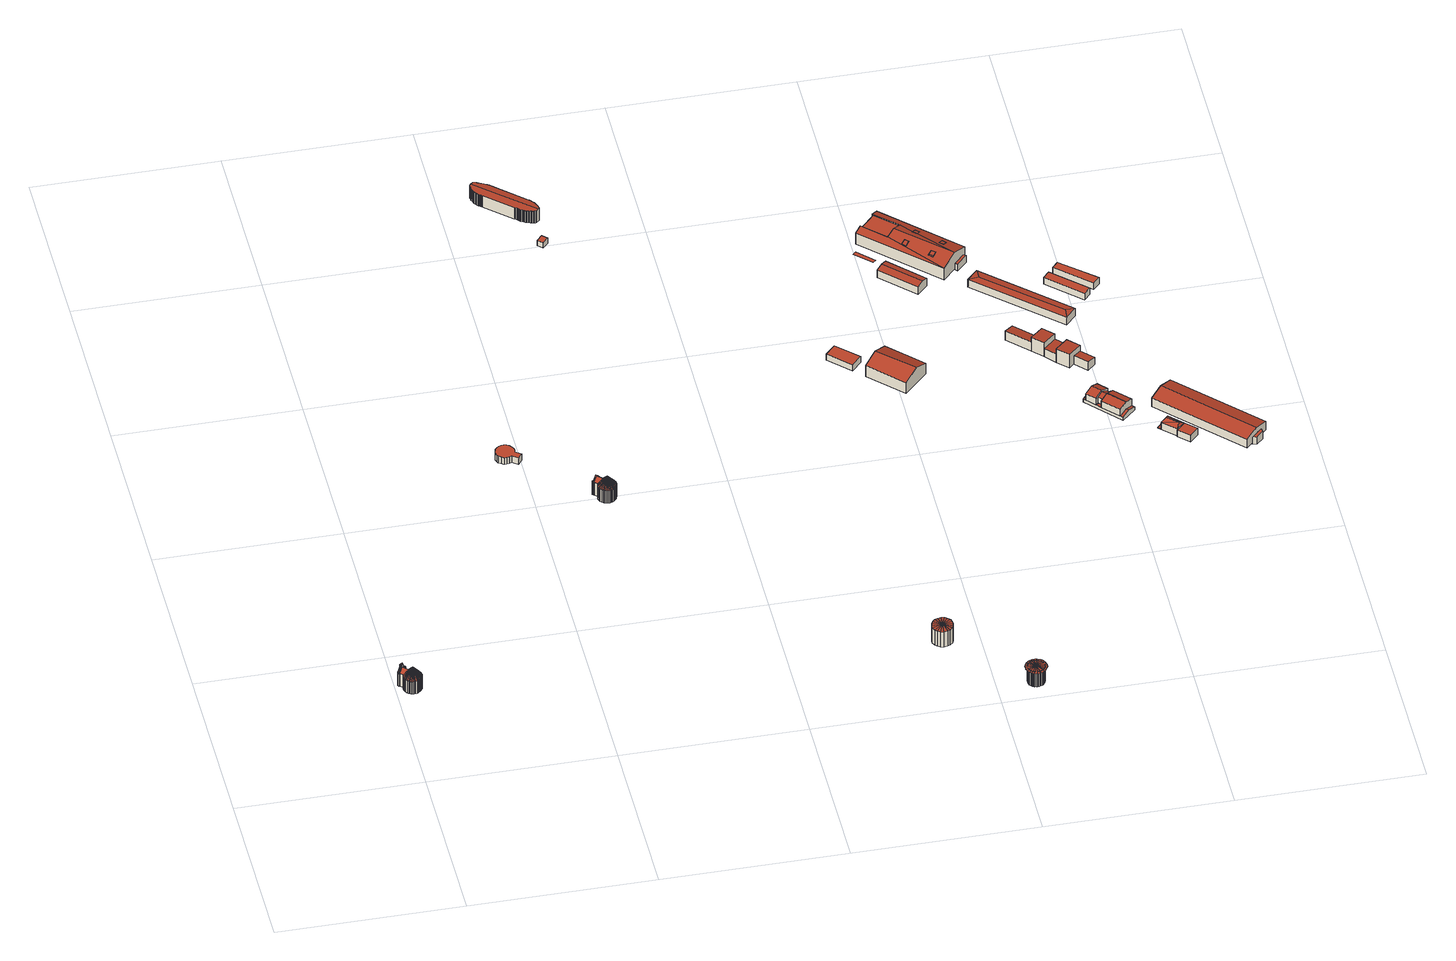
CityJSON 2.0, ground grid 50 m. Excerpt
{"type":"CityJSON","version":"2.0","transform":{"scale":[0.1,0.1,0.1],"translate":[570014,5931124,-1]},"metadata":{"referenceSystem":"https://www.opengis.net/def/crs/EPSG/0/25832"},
"CityObjects":{
"building1":{"type":"Building","attributes":{"Grundfläche 2D":"21.887517","Grundhöhe NN":"2.016"},"children":["building1-1","building1-2","building1-3","building1-4"],"geometry":[{"type":"Solid","lod":"3","boundaries":[[[[0,1,2,3,4,5,6,7,8,9,10,11,12,13,14,15,16,17,18,19,20]],[[21,17,16,22]],[[23,21,22]],[[24,21,23]],[[25,21,24]],[[26,21,25]],[[27,21,26]],[[28,21,27]],[[29,21,28]],[[30,21,29]],[[31,21,30]],[[32,21,31]],[[33,21,32]],[[34,21,33]],[[35,21,34]],[[36,21,35]],[[37,21,36]],[[38,21,37]],[[39,21,38]],[[40,21,39]],[[41,21,40]],[[42,21,41]],[[43,21,42]],[[44,21,43]],[[45,21,44]],[[46,21,45]],[[47,21,46]],[[48,21,47]],[[49,21,48]],[[50,21,49]],[[51,21,50]],[[52,21,51]],[[53,21,52]],[[54,21,53]],[[55,21,54]],[[2,1,56,21,55]],[[57,18,17,21]],[[21,58,19,18,57]],[[21,59,20,19,58]],[[21,60,0,20,59]],[[21,56,1,0,60]],[[4,3,61,62]],[[5,4,62,63]],[[64,65,66,67,68,69,13,12,11,10,9,8,7,6,5,63,70]],[[14,13,69,71]],[[15,14,71,72]],[[16,15,72,73]],[[22,16,73,74]],[[23,22,74,75]],[[24,23,75,76]],[[25,24,76,77]],[[26,25,77,78]],[[27,26,78,79]],[[28,27,79,80]],[[29,28,80,81]],[[30,29,81,82]],[[31,30,82,83]],[[32,31,83,84]],[[33,32,84,85]],[[34,33,85,86]],[[35,34,86,87]],[[36,35,87,88]],[[37,36,88,89]],[[38,37,89,90]],[[39,38,90,91]],[[40,39,91,92]],[[41,40,92,93]],[[42,41,93,94]],[[43,42,94,95]],[[44,43,95,96]],[[45,44,96,97]],[[46,45,97,98]],[[47,46,98,99]],[[48,47,99,100]],[[49,48,100,101]],[[50,49,101,102]],[[51,50,102,103]],[[52,51,103,104]],[[53,52,104,105]],[[54,53,105,106]],[[55,54,106,107]],[[2,55,107,108]],[[3,2,108,61]],[[96,95,94,93,92,91,90,89,88,87,86,85,84,83,82,81,80,79,78,77,76,75,74,73,72,71,69,68,67,66,65,64,70,63,62,61,108,107,106,105,104,103,102,101,100,99,98,97]]]],"semantics":{"surfaces":[{"type":"RoofSurface"},{"type":"WallSurface"},{"type":"GroundSurface"}],"values":[[0,0,0,0,0,0,0,0,0,0,0,0,0,0,0,0,0,0,0,0,0,0,0,0,0,0,0,0,0,0,0,0,0,0,0,0,0,0,0,0,0,1,1,1,1,1,1,1,1,1,1,1,1,1,1,1,1,1,1,1,1,1,1,1,1,1,1,1,1,1,1,1,1,1,1,1,1,1,1,1,1,1,1,2]]}}]},
"building1-1":{"type":"BuildingInstallation","parents":["building1"],"geometry":[{"type":"MultiSurface","lod":"3","boundaries":[[[109,110,111,112,113]],[[114,115,116,117,118,119]],[[111,110,120,121]],[[122,123,124,115,114,112,111,121,125,126,127]],[[128,117,116,115,124,129]],[[10,11,120,110,109,130,118,117,128,7,8,9]]],"semantics":{"surfaces":[{"type":"RoofSurface"},{"type":"WallSurface"}],"values":[0,0,1,1,1,1]}}]},
"building1-2":{"type":"BuildingInstallation","parents":["building1"],"geometry":[{"type":"MultiSurface","lod":"3","boundaries":[[[16,131,57,58,132,127,126,125,15]],[[60,56,2,3,133,123,122,127,132,59]]],"semantics":{"surfaces":[{"type":"RoofSurface"}],"values":[0,0]}}]},
"building1-3":{"type":"BuildingInstallation","parents":["building1"],"geometry":[{"type":"MultiSurface","lod":"3","boundaries":[[[134,135,136,137,138]],[[139,140,138,137,141]],[[121,138,140,139]],[[135,134,138,121,120]],[[128,129,124,142,143,144,145,146]],[[147,148,144,143,142]],[[145,144,148,149,150,146]],[[137,136,151,141]],[[136,13,14,141,151]],[[14,15,125,121,139,141]],[[4,147,142,124,123,133,3]],[[147,4,5,149,148]],[[5,6,7,128,146,150,149]],[[11,12,13,136,135,120]]],"semantics":{"surfaces":[{"type":"RoofSurface"},{"type":"WallSurface"}],"values":[0,0,0,0,0,0,0,1,1,1,1,1,1,1]}}]},
"building1-4":{"type":"BuildingInstallation","parents":["building1"],"geometry":[{"type":"MultiSurface","lod":"3","boundaries":[[[152,153,154,155,156]],[[157,152,156,158]],[[158,156,159]],[[156,155,109,113]],[[159,156,113,112]],[[159,112,114,157,158]],[[118,153,152,157,114,119]],[[118,130,109,155,154,153]]],"semantics":{"surfaces":[{"type":"RoofSurface"},{"type":"WallSurface"}],"values":[0,0,0,1,1,1,1,1]}}]},
"building2":{"type":"Building","attributes":{"Grundfläche 2D":"23.036401","Grundhöhe NN":"1.032"},"geometry":[{"type":"Solid","lod":"3","boundaries":[[[[160,161,162,163,164,165,166,167,168,169,170,171,172,173,174,175,176,177,178,179,180,181]],[[182,183,166,165]],[[183,184,167,166]],[[184,185,168,167]],[[185,186,169,168]],[[186,187,170,169]],[[187,188,171,170]],[[188,189,172,171]],[[189,190,173,172]],[[190,191,174,173]],[[191,192,175,174]],[[192,193,176,175]],[[193,194,177,176]],[[194,195,178,177]],[[195,196,179,178]],[[196,197,180,179]],[[197,198,181,180]],[[198,199,160,181]],[[199,200,161,160]],[[200,201,162,161]],[[201,202,163,162]],[[202,203,164,163]],[[203,182,165,164]],[[196,195,194,193,192,191,190,189,188,187,186,185,184,183,182,203,202,201,200,199,198,197]]]],"semantics":{"surfaces":[{"type":"RoofSurface"},{"type":"WallSurface"},{"type":"GroundSurface"}],"values":[[0,1,1,1,1,1,1,1,1,1,1,1,1,1,1,1,1,1,1,1,1,1,1,2]]}}]},
"building3":{"type":"Building","attributes":{"Grundfläche 2D":"21.184065","Grundhöhe NN":"1.999"},"children":["building3-1","building3-2"],"geometry":[{"type":"Solid","lod":"3","boundaries":[[[[204,205,206,207]],[[208,206,205]],[[209,206,208]],[[210,206,209]],[[211,206,210]],[[212,213,214,215,216,217,218,219,220,221,222,223,224,204,207,225,226,227]],[[228,206,211]],[[229,206,228]],[[230,206,229]],[[231,206,230]],[[232,206,231]],[[233,206,232]],[[234,206,233]],[[235,206,234]],[[236,206,235]],[[237,206,236]],[[238,206,237]],[[239,206,238]],[[240,206,239]],[[241,206,240]],[[242,206,241]],[[243,206,242]],[[244,206,243]],[[245,206,244]],[[246,206,245]],[[247,206,246]],[[248,206,247]],[[249,206,248]],[[250,206,249]],[[251,206,250]],[[252,206,251]],[[253,206,252]],[[254,206,253]],[[255,206,254]],[[256,206,255]],[[213,257,206,256,214]],[[258,225,207,206]],[[206,259,226,225,258]],[[206,260,227,226,259]],[[206,261,212,227,260]],[[206,257,213,212,261]],[[205,204,262,263]],[[208,205,263,264]],[[209,208,264,265]],[[210,209,265,266]],[[211,210,266,267]],[[228,211,267,268]],[[229,228,268,269]],[[230,229,269,270]],[[231,230,270,271]],[[232,231,271,272]],[[233,232,272,273]],[[234,233,273,274]],[[235,234,274,275]],[[236,235,275,276]],[[237,236,276,277]],[[238,237,277,278]],[[239,238,278,279]],[[240,239,279,280]],[[241,240,280,281]],[[242,241,281,282]],[[243,242,282,283]],[[244,243,283,284]],[[245,244,284,285]],[[246,245,285,286]],[[247,246,286,287]],[[248,247,287,288]],[[249,248,288,289]],[[250,249,289,290]],[[251,250,290,291]],[[252,251,291,292]],[[253,252,292,293]],[[254,253,293,294]],[[255,254,294,295]],[[256,255,295,296]],[[214,256,296,297]],[[215,214,297,298]],[[216,215,298,299]],[[217,216,299,300]],[[218,217,300,301]],[[219,218,301,302]],[[220,219,302,303]],[[221,220,303,304]],[[222,221,304,305]],[[223,222,305,306]],[[224,223,306,307]],[[204,224,307,262]],[[300,299,298,297,296,295,294,293,292,291,290,289,288,287,286,285,284,283,282,281,280,279,278,277,276,275,274,273,272,271,270,269,268,267,266,265,264,263,262,307,306,305,304,303,302,301]]]],"semantics":{"surfaces":[{"type":"RoofSurface"},{"type":"WallSurface"},{"type":"GroundSurface"}],"values":[[0,0,0,0,0,0,0,0,0,0,0,0,0,0,0,0,0,0,0,0,0,0,0,0,0,0,0,0,0,0,0,0,0,0,0,0,0,0,0,0,0,1,1,1,1,1,1,1,1,1,1,1,1,1,1,1,1,1,1,1,1,1,1,1,1,1,1,1,1,1,1,1,1,1,1,1,1,1,1,1,1,1,1,1,1,1,1,2]]}}]},
"building3-1":{"type":"BuildingInstallation","parents":["building3"],"geometry":[{"type":"MultiSurface","lod":"3","boundaries":[[[258,259,308,309,224,204,310]],[[261,257,214,215,311,309,308,260]]],"semantics":{"surfaces":[{"type":"RoofSurface"}],"values":[0,0]}}]},
"building3-2":{"type":"BuildingInstallation","parents":["building3"],"geometry":[{"type":"MultiSurface","lod":"3","boundaries":[[[312,313,314,315]],[[316,312,315,317,318]],[[319,320,314,313]],[[321,320,319,322,323,324]],[[217,218,316,318]],[[218,219,312,316]],[[312,219,220,319,313]],[[220,221,322,319]],[[221,222,323,322]],[[222,223,324,323]],[[223,224,309,311,215,216,317,315,314,320,321,324]],[[216,217,318,317]]],"semantics":{"surfaces":[{"type":"RoofSurface"},{"type":"WallSurface"}],"values":[0,0,0,0,1,1,1,1,1,1,1,1]}}]},
"building4":{"type":"Building","attributes":{"Grundfläche 2D":"80.366397","Grundhöhe NN":"1.886"},"geometry":[{"type":"Solid","lod":"3","boundaries":[[[[325,326,327,328,329,330,331,332,333,334,335,336,337,338,339,340,341,342,343,344,345,346,347,348,349,350,351,352,353,354,355,356,357,358,359,360,361,362,363,364,365,366,367]],[[368,369,370,371,372,373,374,375,376,377,378,379,380,381,382,383,384,385,386,387,388,389,390,391,392,393,394,395,396,397,398,399,400,401,402,403,404,405,406,345,344,343,407]],[[347,346,408,409]],[[348,347,409,410]],[[349,348,410,411]],[[350,349,411,412]],[[351,350,412,413]],[[352,351,413,414]],[[353,352,414,415]],[[354,353,415,416]],[[355,354,416,417]],[[356,355,417,418]],[[357,356,418,419]],[[358,357,419,420]],[[359,358,420,421]],[[360,359,421,422]],[[361,360,422,423]],[[362,361,423,424]],[[363,362,424,425]],[[364,363,425,426]],[[427,428,367,366,365,364,426,429]],[[325,367,428,430]],[[326,325,430,431]],[[327,326,431,432]],[[328,327,432,433]],[[329,328,433,434]],[[330,329,434,435]],[[331,330,435,436]],[[332,331,436,437]],[[333,332,437,438]],[[334,333,438,439]],[[335,334,439,440]],[[336,335,440,441]],[[337,336,441,442]],[[338,337,442,443]],[[339,338,443,444]],[[340,339,444,445]],[[341,340,445,446]],[[342,341,446,447]],[[407,343,342,447,448]],[[368,407,448,449]],[[369,368,449,450]],[[370,369,450,451]],[[371,370,451,452]],[[372,371,452,453]],[[373,372,453,454]],[[374,373,454,455]],[[375,374,455,456]],[[376,375,456,457]],[[377,376,457,458]],[[378,377,458,459]],[[379,378,459,460]],[[380,379,460,461]],[[381,380,461,462]],[[382,381,462,463]],[[383,382,463,464]],[[384,383,464,465]],[[385,384,465,466]],[[386,385,466,467]],[[387,386,467,468]],[[388,387,468,469]],[[389,388,469,470]],[[390,389,470,471]],[[391,390,471,472]],[[392,391,472,473]],[[393,392,473,474]],[[394,393,474,475]],[[395,394,475,476]],[[396,395,476,477]],[[397,396,477,478]],[[398,397,478,479]],[[408,346,345,406,480]],[[399,398,479,481]],[[400,399,481,482]],[[401,400,482,483]],[[402,401,483,484]],[[403,402,484,485]],[[404,403,485,486]],[[405,404,486,487]],[[406,405,487,480]],[[444,443,442,441,440,439,438,437,436,435,434,433,432,431,430,428,427,429,426,425,424,423,422,421,420,419,418,417,416,415,414,413,412,411,410,409,408,480,487,486,485,484,483,482,481,479,478,477,476,475,474,473,472,471,470,469,468,467,466,465,464,463,462,461,460,459,458,457,456,455,454,453,452,451,450,449,448,447,446,445]]]],"semantics":{"surfaces":[{"type":"RoofSurface"},{"type":"WallSurface"},{"type":"GroundSurface"}],"values":[[0,0,1,1,1,1,1,1,1,1,1,1,1,1,1,1,1,1,1,1,1,1,1,1,1,1,1,1,1,1,1,1,1,1,1,1,1,1,1,1,1,1,1,1,1,1,1,1,1,1,1,1,1,1,1,1,1,1,1,1,1,1,1,1,1,1,1,1,1,1,1,1,1,1,1,1,1,1,1,1,2]]}}]},
"building5":{"type":"Building","attributes":{"Grundfläche 2D":"4.085998","Grundhöhe NN":"3.805"},"geometry":[{"type":"Solid","lod":"3","boundaries":[[[[488,489,490,491]],[[492,493,491,490]],[[493,494,488,491]],[[494,495,489,488]],[[495,492,490,489]],[[495,494,493,492]]]],"semantics":{"surfaces":[{"type":"RoofSurface"},{"type":"WallSurface"},{"type":"GroundSurface"}],"values":[[0,1,1,1,1,2]]}}]},
"building6":{"type":"Building","attributes":{"Grundfläche 2D":"24.969901","Grundhöhe NN":"1.999"},"geometry":[{"type":"Solid","lod":"3","boundaries":[[[[496,497,498]],[[496,499,497]],[[496,498,500]],[[496,500,501]],[[496,501,502]],[[496,502,503]],[[496,503,504]],[[496,504,505]],[[496,505,506]],[[496,506,507]],[[496,507,508]],[[496,508,509]],[[496,509,510]],[[496,510,511]],[[496,511,512]],[[496,512,513]],[[496,513,514]],[[496,514,515]],[[496,515,516]],[[496,516,499]],[[517,518,498,497]],[[519,517,497,499]],[[518,520,500,498]],[[520,521,501,500]],[[521,522,502,501]],[[522,523,503,502]],[[523,524,504,503]],[[524,525,505,504]],[[525,526,506,505]],[[526,527,507,506]],[[527,528,508,507]],[[528,529,509,508]],[[529,530,510,509]],[[530,531,511,510]],[[531,532,512,511]],[[532,533,513,512]],[[533,534,514,513]],[[534,535,515,514]],[[535,536,516,515]],[[536,519,499,516]],[[532,531,530,529,528,527,526,525,524,523,522,521,520,518,517,519,536,535,534,533]]]],"semantics":{"surfaces":[{"type":"RoofSurface"},{"type":"WallSurface"},{"type":"GroundSurface"}],"values":[[0,0,0,0,0,0,0,0,0,0,0,0,0,0,0,0,0,0,0,0,1,1,1,1,1,1,1,1,1,1,1,1,1,1,1,1,1,1,1,1,2]]}}]},
"building7":{"type":"Building","attributes":{"Grundfläche 2D":"16.167474","Grundhöhe NN":"1.999"},"geometry":[{"type":"MultiSurface","lod":"3","boundaries":[[[537,538,539,540,541,542,543]],[[544,538,537,543,545,546]],[[547,548,538,544,546,549]],[[550,538,548,547,551,552]],[[553,538,550,552,554,555]],[[556,538,553,555,557,558]],[[556,558,559,560,561,538]],[[562,563,564,538,561,560]],[[565,566,567,538,564,563]],[[568,569,570,538,567,566]],[[571,538,570,569,572,573]],[[574,538,571,573,575,576]],[[577,578,579,580,538,574,576]],[[581,582,538,580,579,583,584]],[[585,582,581,586,587]],[[587,588,589,538,582,585]],[[590,591,592,538,589,588]],[[592,591,593,594,595,538]],[[596,597,598,538,595,594]],[[599,538,598,597,600,601]],[[602,603,538,599,601,604]],[[605,538,603,602,606,607]],[[605,607,608,609,610,538]],[[611,612,613,538,610,609]],[[613,612,614,615,616,538]],[[539,538,616,615,617,540]],[[618,619,620,621]],[[537,618,621,622]],[[623,537,622,624]],[[544,623,624,625]],[[626,544,625,627]],[[628,626,627,629]],[[548,628,629,630]],[[631,548,630,632]],[[550,631,632,633]],[[634,550,633,635]],[[553,634,635,636]],[[637,553,636,638]],[[556,637,638,639]],[[640,556,639,641]],[[561,640,641,642]],[[643,561,642,644]],[[564,643,644,645]],[[646,564,645,647]],[[567,646,647,648]],[[649,567,648,650]],[[570,649,650,651]],[[652,570,651,653]],[[571,652,653,654]],[[655,571,654,656]],[[657,574,658,655,656,659]],[[660,574,657,661]],[[662,580,663,660,661,664]],[[665,580,662,666]],[[582,665,666,667]],[[585,582,667,668]],[[589,585,668,669]],[[670,589,669,671]],[[672,592,673,670,671,674]],[[675,592,672,676]],[[595,675,676,677]],[[678,595,677,679]],[[598,678,679,680]],[[681,598,680,682]],[[599,681,682,683]],[[684,685,686,599,683,687]],[[603,685,684,688]],[[689,603,688,690]],[[605,689,690,691]],[[692,605,691,693]],[[610,692,693,694]],[[619,539,695,620]],[[696,610,694,697]],[[613,696,697,698]],[[699,613,698,700]],[[616,699,700,701]],[[695,539,616,701]],[[688,684,687,683,682,680,679,677,676,672,674,671,669,668,667,666,662,664,661,657,659,656,654,653,651,650,648,647,645,644,642,641,639,638,636,635,633,632,630,629,627,625,624,622,621,620,695,701,700,698,697,694,693,691,690]],[[545,543,542,541,619,618,537,623]],[[628,549,546,545,623,544,626]],[[551,547,549,628,548,631]],[[554,552,551,631,550,634]],[[557,555,554,634,553,637]],[[556,640,559,558,557,637]],[[640,561,643,564,563,562,560,559]],[[564,646,567,649,568,566,565,563]],[[572,569,568,649,570,652]],[[575,573,572,652,571,655]],[[658,574,660,577,576,575,655]],[[663,580,665,584,583,579,578,577,660]],[[582,581,584,665]],[[589,670,590,588,587,585]],[[670,673,592,675,593,591,590]],[[593,675,595,678,598,597,596,594]],[[601,600,597,598,681,599]],[[599,686,685,603,602,604,601]],[[607,606,602,603,689,605]],[[609,608,607,605,692,610]],[[696,613,612,611,609,610]],[[615,614,612,613,699,616]],[[616,539,619,541,540,617,615]]],"semantics":{"surfaces":[{"type":"RoofSurface"},{"type":"WallSurface"},{"type":"GroundSurface"}],"values":[0,0,0,0,0,0,0,0,0,0,0,0,0,0,0,0,0,0,0,0,0,0,0,0,0,0,1,1,1,1,1,1,1,1,1,1,1,1,1,1,1,1,1,1,1,1,1,1,1,1,1,1,1,1,1,1,1,1,1,1,1,1,1,1,1,1,1,1,1,1,1,1,1,1,1,1,1,2,0,0,0,0,0,0,0,0,0,0,0,0,0,0,0,0,0,0,0,0,0,0,0]}}]},
"building8":{"type":"Building","attributes":{"Grundfläche 2D":"30.891124","Grundhöhe NN":"3.942"},"geometry":[{"type":"Solid","lod":"3","boundaries":[[[[702,703,704,705]],[[706,707,705,704]],[[707,708,702,705]],[[708,709,703,702]],[[709,706,704,703]],[[709,708,707,706]]]],"semantics":{"surfaces":[{"type":"RoofSurface"},{"type":"WallSurface"},{"type":"GroundSurface"}],"values":[[0,1,1,1,1,2]]}}]},
"building9":{"type":"Building","attributes":{"Grundfläche 2D":"113.190219","Grundhöhe NN":"3.727"},"geometry":[{"type":"Solid","lod":"3","boundaries":[[[[710,711,712,713]],[[714,710,713,715]],[[715,713,712,716,717]],[[714,715,717,718]],[[711,710,714,718,719]],[[712,711,719,716]],[[717,716,719,718]]]],"semantics":{"surfaces":[{"type":"RoofSurface"},{"type":"WallSurface"},{"type":"GroundSurface"}],"values":[[0,0,1,1,1,1,2]]}}]},
"building10":{"type":"Building","attributes":{"Grundfläche 2D":"6.060790","Grundhöhe NN":"-0.883"},"geometry":[{"type":"MultiSurface","lod":"3","boundaries":[[[720,721,722,723]]],"semantics":{"surfaces":[{"type":"RoofSurface"}],"values":[0]}}]},
"building11":{"type":"Building","attributes":{"Grundfläche 2D":"50.234966","Grundhöhe NN":"-0.001"},"geometry":[{"type":"Solid","lod":"3","boundaries":[[[[724,725,726,727]],[[728,725,724,729]],[[727,726,730,731]],[[729,724,727,731,732]],[[728,729,732,733]],[[730,726,725,728,733]],[[732,731,730,733]]]],"semantics":{"surfaces":[{"type":"RoofSurface"},{"type":"WallSurface"},{"type":"GroundSurface"}],"values":[[0,0,1,1,1,1,2]]}}]},
"building12":{"type":"Building","attributes":{"Grundfläche 2D":"262.299210","Grundhöhe NN":"-0.001"},"children":["building12-1","building12-2","building12-3","building12-4"],"geometry":[{"type":"Solid","lod":"3","boundaries":[[[[734,735,736,737,738]],[[736,735,739,740]],[[741,742,743,744,745,739,746,747]],[[743,740,739,745,744]],[[748,749,750,751]],[[749,748,743,742]],[[743,748,751,736,740]],[[736,751,750,737]],[[735,734,752,753]],[[746,739,735,753,754]],[[747,746,754,755]],[[741,747,755,756]],[[749,742,741,756,757]],[[750,749,757,758]],[[737,750,758,759,738]],[[734,738,759,752]],[[758,757,756,755,754,753,752,759]]]],"semantics":{"surfaces":[{"type":"RoofSurface"},{"type":"WallSurface"},{"type":"GroundSurface"}],"values":[[0,0,0,0,0,1,1,1,1,1,1,1,1,1,1,1,2]]}}]},
"building12-1":{"type":"BuildingInstallation","parents":["building12"],"geometry":[{"type":"MultiSurface","lod":"3","boundaries":[[[760,761,762,763,764,765]],[[766,767,760,765]],[[762,761,760,767,768,769]],[[770,771,766,765,764,763]],[[769,770,763,762]]],"semantics":{"surfaces":[{"type":"RoofSurface"},{"type":"WallSurface"}],"values":[0,1,1,1,1]}}]},
"building12-2":{"type":"BuildingInstallation","parents":["building12"],"geometry":[{"type":"MultiSurface","lod":"3","boundaries":[[[772,773,774,775]],[[775,774,776,777]],[[772,775,777,778]],[[773,772,778,779]],[[774,773,779,776]]],"semantics":{"surfaces":[{"type":"RoofSurface"},{"type":"WallSurface"}],"values":[0,1,1,1,1]}}]},
"building12-3":{"type":"BuildingInstallation","parents":["building12"],"geometry":[{"type":"MultiSurface","lod":"3","boundaries":[[[780,781,782,783]],[[784,780,783,785]],[[786,744,787,785,783,782]],[[787,788,784,785]],[[781,780,784,788,745,789]],[[782,781,789,786]]],"semantics":{"surfaces":[{"type":"RoofSurface"},{"type":"WallSurface"}],"values":[0,0,1,1,1,1]}}]},
"building12-4":{"type":"BuildingInstallation","parents":["building12"],"geometry":[{"type":"MultiSurface","lod":"3","boundaries":[[[790,791,792,793]],[[793,792,794,795]],[[790,793,795,796]],[[791,790,796,797]],[[792,791,797,794]]],"semantics":{"surfaces":[{"type":"RoofSurface"},{"type":"WallSurface"}],"values":[0,1,1,1,1]}}]},
"building13":{"type":"Building","attributes":{"Grundfläche 2D":"25.440322","Grundhöhe NN":"-0.001"},"geometry":[{"type":"Solid","lod":"3","boundaries":[[[[798,799,800,801]],[[802,803,801,800]],[[803,804,798,801]],[[804,805,799,798]],[[805,802,800,799]],[[805,804,803,802]]]],"semantics":{"surfaces":[{"type":"RoofSurface"},{"type":"WallSurface"},{"type":"GroundSurface"}],"values":[[0,1,1,1,1,2]]}}]},
"building14":{"type":"Building","attributes":{"Grundfläche 2D":"3.825776","Grundhöhe NN":"-0.300"},"geometry":[{"type":"Solid","lod":"3","boundaries":[[[[806,807,808,809]],[[810,811,808,807]],[[811,812,809,808]],[[812,813,806,809]],[[813,810,807,806]],[[811,810,813,812]]]],"semantics":{"surfaces":[{"type":"RoofSurface"},{"type":"WallSurface"},{"type":"GroundSurface"}],"values":[[0,1,1,1,1,2]]}}]},
"building15":{"type":"Building","attributes":{"Grundfläche 2D":"20.072367","Grundhöhe NN":"-0.001"},"geometry":[{"type":"Solid","lod":"3","boundaries":[[[[814,815,816,817]],[[815,814,818,805]],[[816,815,805,819]],[[817,816,819,820]],[[814,817,820,818]],[[805,818,820,819]]]],"semantics":{"surfaces":[{"type":"RoofSurface"},{"type":"WallSurface"},{"type":"GroundSurface"}],"values":[[0,1,1,1,1,2]]}}]},
"building16":{"type":"Building","attributes":{"Grundfläche 2D":"18.086940","Grundhöhe NN":"-0.001"},"geometry":[{"type":"Solid","lod":"3","boundaries":[[[[821,822,823,824]],[[825,826,824,823]],[[826,820,821,824]],[[820,819,822,821]],[[819,825,823,822]],[[819,820,826,825]]]],"semantics":{"surfaces":[{"type":"RoofSurface"},{"type":"WallSurface"},{"type":"GroundSurface"}],"values":[[0,1,1,1,1,2]]}}]},
"building17":{"type":"Building","attributes":{"Grundfläche 2D":"20.072367","Grundhöhe NN":"-0.001"},"geometry":[{"type":"Solid","lod":"3","boundaries":[[[[827,828,829,830]],[[828,827,826,825]],[[829,828,825,831]],[[830,829,831,832]],[[827,830,832,826]],[[825,826,832,831]]]],"semantics":{"surfaces":[{"type":"RoofSurface"},{"type":"WallSurface"},{"type":"GroundSurface"}],"values":[[0,1,1,1,1,2]]}}]},
"building18":{"type":"Building","attributes":{"Grundfläche 2D":"63.695695","Grundhöhe NN":"-0.001"},"children":["building18-1"],"geometry":[{"type":"MultiSurface","lod":"3","boundaries":[[[833,834,835,836,837]],[[833,837,838]],[[839,833,838,840,841]],[[842,843,844,845,846,847]],[[844,848,849,850,845]],[[851,852,853,854]],[[852,855,856,853]],[[857,858,859,860,861,862,863,864]],[[865,866,863]],[[864,863,866]],[[864,866,867]],[[868,869,870,867,866]],[[860,869,871,872]],[[869,860,859,873]],[[837,836,835,862,861,874,875]],[[875,876,872,871,841,840,838,837]],[[839,841,871,854]],[[833,839,854,853,856,834]],[[856,862,835,834]],[[843,842,864,867,870,848,844]],[[849,848,870,869]],[[877,858,857,847,846,845,850,849,869,873,878,879]],[[857,864,842,847]],[[855,852,851,880,881]],[[865,863,862,856,855,881,882]],[[868,866,865,882,883]],[[851,854,871,869,868,883,880]],[[883,882,881,880]]],"semantics":{"surfaces":[{"type":"RoofSurface"},{"type":"WallSurface"},{"type":"GroundSurface"}],"values":[0,0,0,0,0,0,0,0,0,0,0,0,0,0,1,1,1,1,1,1,1,1,1,1,1,1,1,2]}}]},
"building18-1":{"type":"BuildingInstallation","parents":["building18"],"geometry":[{"type":"MultiSurface","lod":"3","boundaries":[[[875,879,878,884,876]],[[885,877,879,875,874]],[[873,872,876,884,878]],[[861,858,877,885,874]]],"semantics":{"surfaces":[{"type":"RoofSurface"},{"type":"WallSurface"}],"values":[0,0,1,1]}}]},
"building19":{"type":"Building","attributes":{"Grundfläche 2D":"124.540080","Grundhöhe NN":"-0.001"},"geometry":[{"type":"Solid","lod":"3","boundaries":[[[[886,887,888]],[[886,889,890,887]],[[889,886,888,891]],[[889,891,890]],[[892,893,888,887]],[[893,894,891,888]],[[894,895,890,891]],[[895,892,887,890]],[[895,894,893,892]]]],"semantics":{"surfaces":[{"type":"RoofSurface"},{"type":"WallSurface"},{"type":"GroundSurface"}],"values":[[0,0,0,0,1,1,1,1,2]]}}]},
"building20":{"type":"Building","attributes":{"Grundfläche 2D":"12.962258","Grundhöhe NN":"-0.001"},"geometry":[{"type":"Solid","lod":"3","boundaries":[[[[896,897,898,899]],[[900,901,899,898]],[[901,902,896,899]],[[902,903,897,896]],[[903,900,898,897]],[[903,902,901,900]]]],"semantics":{"surfaces":[{"type":"RoofSurface"},{"type":"WallSurface"},{"type":"GroundSurface"}],"values":[[0,1,1,1,1,2]]}}]},
"building21":{"type":"Building","attributes":{"Grundfläche 2D":"3.312906","Grundhöhe NN":"-0.001"},"geometry":[{"type":"Solid","lod":"3","boundaries":[[[[904,905,906,907]],[[905,904,908,909]],[[906,905,909,910]],[[907,906,910,911]],[[904,907,911,908]],[[909,908,911,910]]]],"semantics":{"surfaces":[{"type":"RoofSurface"},{"type":"WallSurface"},{"type":"GroundSurface"}],"values":[[0,1,1,1,1,2]]}}]},
"building22":{"type":"Building","attributes":{"Grundfläche 2D":"14.645352","Grundhöhe NN":"-0.001"},"geometry":[{"type":"Solid","lod":"3","boundaries":[[[[912,913,914]],[[914,913,915]],[[916,917,912]],[[912,917,913]],[[913,917,915]],[[915,917,916]],[[912,914,909,908]],[[916,912,908,918]],[[915,916,918,919]],[[914,915,919,909]],[[908,909,919,918]]]],"semantics":{"surfaces":[{"type":"RoofSurface"},{"type":"WallSurface"},{"type":"GroundSurface"}],"values":[[0,0,0,0,0,0,1,1,1,1,2]]}}]},
"building23":{"type":"Building","attributes":{"Grundfläche 2D":"13.291071","Grundhöhe NN":"-0.001"},"geometry":[{"type":"Solid","lod":"3","boundaries":[[[[920,921,922,923,924]],[[924,923,922,925,919,926]],[[920,924,926,927]],[[921,920,927,928]],[[922,921,928,925]],[[919,925,928,927,926]]]],"semantics":{"surfaces":[{"type":"RoofSurface"},{"type":"WallSurface"},{"type":"GroundSurface"}],"values":[[0,1,1,1,1,2]]}}]},
"building24":{"type":"Building","attributes":{"Grundfläche 2D":"29.539308","Grundhöhe NN":"-0.001"},"geometry":[{"type":"Solid","lod":"3","boundaries":[[[[929,930,931,932]],[[933,934,932,931]],[[934,935,929,932]],[[935,936,930,929]],[[936,933,931,930]],[[936,935,934,933]]]],"semantics":{"surfaces":[{"type":"RoofSurface"},{"type":"WallSurface"},{"type":"GroundSurface"}],"values":[[0,1,1,1,1,2]]}}]},
"building25":{"type":"Building","attributes":{"Grundfläche 2D":"30.135487","Grundhöhe NN":"-0.001"},"geometry":[{"type":"Solid","lod":"3","boundaries":[[[[937,938,939,940]],[[941,942,940,939]],[[942,943,937,940]],[[943,944,938,937]],[[944,941,939,938]],[[944,943,942,941]]]],"semantics":{"surfaces":[{"type":"RoofSurface"},{"type":"WallSurface"},{"type":"GroundSurface"}],"values":[[0,1,1,1,1,2]]}}]},
"building26":{"type":"Building","attributes":{"Grundfläche 2D":"252.041222","Grundhöhe NN":"-0.001"},"geometry":[{"type":"Solid","lod":"3","boundaries":[[[[945,946,947,948,949]],[[950,951,945,949,952]],[[952,949,948,953,954]],[[950,952,954,955]],[[947,946,945,951,950,955,956]],[[948,947,956,953]],[[954,953,956,955]]]],"semantics":{"surfaces":[{"type":"RoofSurface"},{"type":"WallSurface"},{"type":"GroundSurface"}],"values":[[0,0,1,1,1,1,2]]}}]},
"building27":{"type":"Building","attributes":{"Grundfläche 2D":"3.395962","Grundhöhe NN":"-0.300"},"geometry":[{"type":"Solid","lod":"3","boundaries":[[[[957,958,959,960]],[[958,957,961,962]],[[959,958,962,963]],[[960,959,963,964]],[[957,960,964,961]],[[962,961,964,963]]]],"semantics":{"surfaces":[{"type":"RoofSurface"},{"type":"WallSurface"},{"type":"GroundSurface"}],"values":[[0,1,1,1,1,2]]}}]}
},
"vertices":[
[25,356,71],[28,358,71],[31,359,71],[24,367,71],[26,368,71],[22,372,71],[21,371,71],[15,365,71],[14,364,71],[12,363,71],[10,361,71],[9,360,71],[4,355,71],[2,353,71],[5,349,71],[7,351,71],[15,343,71],[15,345,71],[17,348,71],[19,351,71],[22,354,71],[38,336,99],[14,341,71],[14,337,71],[14,333,71],[14,330,71],[16,326,71],[17,323,71],[20,320,71],[23,317,71],[26,315,71],[29,313,71],[33,312,71],[37,312,71],[40,312,71],[44,312,71],[48,314,71],[51,316,71],[54,318,71],[57,321,71],[59,324,71],[61,327,71],[62,331,71],[62,335,71],[62,338,71],[61,342,71],[60,346,71],[58,349,71],[56,352,71],[53,355,71],[50,357,71],[47,359,71],[43,360,71],[39,360,71],[35,360,71],[32,359,71],[30,354,77],[23,344,80],[27,344,83],[29,345,84],[29,349,81],[24,367,30],[26,368,30],[22,372,30],[14,364,30],[12,363,30],[10,361,30],[9,360,30],[4,355,30],[2,353,30],[21,371,30],[5,349,30],[7,351,30],[15,343,30],[14,341,30],[14,337,30],[14,333,30],[14,330,30],[16,326,30],[17,323,30],[20,320,30],[23,317,30],[26,315,30],[29,313,30],[33,312,30],[37,312,30],[40,312,30],[44,312,30],[48,314,30],[51,316,30],[54,318,30],[57,321,30],[59,324,30],[61,327,30],[62,331,30],[62,335,30],[62,338,30],[61,342,30],[60,346,30],[58,349,30],[56,352,30],[53,355,30],[50,357,30],[47,359,30],[43,360,30],[39,360,30],[35,360,30],[32,359,30],[31,359,30],
[10,361,89],[9,360,89],[12,356,89],[13,357,89],[12,359,89],[17,361,89],[18,361,89],[16,363,89],[15,365,89],[14,364,89],[16,362,89],[9,360,84],[12,356,84],[17,361,83],[18,361,81],[18,361,84],[12,356,80],[13,357,81],[16,359,85],[15,365,84],[16,363,84],[12,363,89],
[17,344,74],[29,344,85],[24,367,72],
[6,355,77],[4,355,75],[2,353,75],[3,351,78],[7,355,78],[7,351,75],[7,353,77],[5,349,75],[24,367,75],[22,367,77],[21,367,77],[21,368,77],[20,370,75],[26,368,75],[24,370,77],[22,372,75],[21,371,75],[3,351,77],
[16,362,95],[14,364,92],[12,363,92],[10,361,92],[12,359,95],[17,361,92],[16,359,92],[13,357,92],
[451,1160,42],[458,1159,42],[465,1160,42],[472,1163,42],[487,1151,42],[498,1165,42],[483,1177,42],[484,1184,42],[483,1191,42],[479,1198,42],[474,1204,42],[467,1208,42],[461,1209,42],[454,1209,42],[447,1207,42],[441,1202,42],[436,1196,42],[434,1189,42],[433,1182,42],[435,1175,42],[438,1169,42],[444,1164,42],[498,1165,20],[483,1177,20],[484,1184,20],[483,1191,20],[479,1198,20],[474,1204,20],[467,1208,20],[461,1209,20],[454,1209,20],[447,1207,20],[441,1202,20],[436,1196,20],[434,1189,20],[433,1182,20],[435,1175,20],[438,1169,20],[444,1164,20],[451,1160,20],[458,1159,20],[465,1160,20],[472,1163,20],[487,1151,20],
[655,975,72],[655,973,72],[679,968,100],[656,976,72],[654,969,72],[654,965,72],[655,961,72],[656,958,72],[665,988,72],[668,990,72],[671,991,72],[664,999,72],[665,1000,72],[662,1003,72],[660,1001,72],[662,1000,72],[647,986,72],[646,987,72],[644,986,72],[647,983,72],[648,983,72],[657,980,72],[659,983,72],[662,986,72],[658,954,72],[661,952,72],[664,949,72],[667,947,72],[670,945,72],[674,944,72],[678,944,72],[681,944,72],[685,945,72],[689,946,72],[692,948,72],[695,950,72],[698,953,72],[700,956,72],[701,960,72],[702,963,72],[703,967,72],[703,971,72],[702,975,72],[701,978,72],[699,982,72],[696,985,72],[694,987,72],[690,989,72],[687,991,72],[683,992,72],[679,992,72],[676,992,72],[672,991,72],[670,986,78],[664,976,81],[668,976,84],[670,977,85],[670,981,82],[655,975,30],[655,973,30],[654,969,30],[654,965,30],[655,961,30],[656,958,30],[658,954,30],[661,952,30],[664,949,30],[667,947,30],[670,945,30],[674,944,30],[678,944,30],[681,944,30],[685,945,30],[689,946,30],[692,948,30],[695,950,30],[698,953,30],[700,956,30],[701,960,30],[702,963,30],[703,967,30],[703,971,30],[702,975,30],[701,978,30],[699,982,30],[696,985,30],[694,987,30],[690,989,30],[687,991,30],[683,992,30],[679,992,30],[676,992,30],[672,991,30],[671,991,30],[664,999,30],[665,1000,30],[662,1003,30],[660,1001,30],[662,1000,30],[647,986,30],[646,987,30],[644,986,30],[647,983,30],[648,983,30],
[670,976,86],[656,991,86],[658,976,75],[663,998,74],
[662,1000,75],[654,993,87],[656,991,87],[663,998,75],[660,1001,75],[665,1000,75],[662,1003,75],[647,986,75],[649,984,75],[648,983,75],[646,987,75],[644,986,75],[647,983,75],
[639,2184,66],[637,2186,66],[634,2188,66],[632,2190,66],[629,2192,66],[627,2193,66],[624,2195,66],[621,2196,66],[619,2198,66],[616,2199,66],[613,2200,66],[610,2202,66],[607,2203,67],[604,2204,67],[602,2205,67],[599,2206,67],[596,2207,67],[593,2207,67],[586,2201,69],[733,2068,69],[733,2067,69],[737,2071,68],[737,2073,68],[737,2075,67],[736,2078,67],[736,2080,67],[735,2083,67],[735,2085,67],[734,2088,67],[733,2090,66],[732,2092,66],[731,2095,66],[730,2097,66],[729,2099,66],[727,2101,66],[726,2103,66],[724,2105,66],[723,2107,66],[721,2109,66],[719,2111,66],[717,2113,66],[643,2180,66],[641,2182,66],[582,2194,68],[582,2191,68],[583,2188,68],[583,2186,68],[584,2183,68],[585,2180,67],[586,2178,67],[587,2175,67],[588,2173,67],[589,2170,67],[591,2168,67],[593,2166,67],[594,2163,67],[596,2161,67],[598,2159,67],[600,2157,67],[602,2156,67],[604,2154,67],[606,2153,67],[676,2090,67],[678,2088,67],[681,2086,67],[683,2083,67],[685,2081,67],[688,2079,67],[690,2077,67],[693,2075,67],[695,2074,67],[698,2072,67],[701,2070,67],[704,2069,67],[707,2068,67],[710,2067,67],[713,2066,68],[716,2065,68],[719,2064,68],[722,2064,68],[726,2063,68],[729,2063,68],[582,2196,68],[737,2071,29],[737,2073,29],[737,2075,29],[736,2078,29],[736,2080,29],[735,2083,29],[735,2085,29],[734,2088,29],[733,2090,29],[732,2092,29],[731,2095,29],[730,2097,29],[729,2099,29],[727,2101,29],[726,2103,29],[724,2105,29],[723,2107,29],[721,2109,29],[719,2111,29],[643,2180,29],[641,2182,29],[717,2113,29],[639,2184,29],[637,2186,29],[634,2188,29],[632,2190,29],[629,2192,29],[627,2193,29],[624,2195,29],[621,2196,29],[619,2198,29],[616,2199,29],[613,2200,29],[610,2202,29],[607,2203,29],[604,2204,29],[602,2205,29],[599,2206,29],[596,2207,29],[593,2207,29],[582,2196,29],[582,2194,29],[582,2191,29],[583,2188,29],[583,2186,29],[584,2183,29],[585,2180,29],[586,2178,29],[587,2175,29],[588,2173,29],[589,2170,29],[591,2168,29],[593,2166,29],[594,2163,29],[596,2161,29],[598,2159,29],[600,2157,29],[602,2156,29],[604,2154,29],[606,2153,29],[676,2090,29],[678,2088,29],[681,2086,29],[683,2083,29],[685,2081,29],[688,2079,29],[690,2077,29],[693,2075,29],[695,2074,29],[698,2072,29],[701,2070,29],[704,2069,29],[729,2063,29],[707,2068,29],[710,2067,29],[713,2066,29],[716,2065,29],[719,2064,29],[722,2064,29],[726,2063,29],
[721,1969,65],[706,1953,65],[719,1940,65],[734,1956,65],[719,1940,48],[734,1956,48],[721,1969,48],[706,1953,48],
[1397,240,83],[1395,212,80],[1404,213,80],[1386,214,80],[1412,216,80],[1419,222,80],[1423,230,80],[1425,239,80],[1424,247,80],[1421,256,80],[1415,262,80],[1408,267,80],[1399,269,80],[1390,268,80],[1382,265,80],[1375,259,80],[1371,251,80],[1369,242,80],[1369,234,80],[1373,225,80],[1379,219,80],[1395,212,30],[1404,213,30],[1386,214,30],[1412,216,30],[1419,222,30],[1423,230,30],[1425,239,30],[1424,247,30],[1421,256,30],[1415,262,30],[1408,267,30],[1399,269,30],[1390,268,30],[1382,265,30],[1375,259,30],[1371,251,30],[1369,242,30],[1369,234,30],[1373,225,30],[1379,219,30],
[1610,13,80],[1596,32,82],[1602,10,80],[1604,4,79],[1607,5,79],[1611,7,79],[1614,9,79],[1614,17,80],[1616,11,79],[1619,14,79],[1622,20,79],[1617,22,80],[1621,17,79],[1619,28,80],[1624,23,79],[1625,27,79],[1619,33,80],[1625,30,79],[1625,34,79],[1618,39,80],[1624,37,79],[1623,41,79],[1622,44,79],[1620,47,79],[1615,44,80],[1618,50,79],[1616,53,79],[1612,48,80],[1613,55,79],[1610,57,79],[1607,52,80],[1607,58,79],[1603,60,79],[1602,54,80],[1596,54,80],[1600,60,79],[1596,60,79],[1590,54,80],[1592,60,79],[1589,59,79],[1585,58,79],[1583,57,79],[1582,57,79],[1585,51,80],[1577,52,79],[1581,48,80],[1580,55,79],[1579,55,79],[1579,46,80],[1576,52,79],[1574,50,79],[1572,47,79],[1577,44,80],[1570,43,79],[1569,40,79],[1575,38,80],[1568,37,79],[1568,33,79],[1574,33,80],[1568,29,79],[1568,26,79],[1574,27,80],[1576,22,80],[1569,22,79],[1571,19,79],[1575,13,79],[1579,17,80],[1572,16,79],[1583,13,80],[1577,11,79],[1580,8,79],[1583,6,79],[1586,5,79],[1588,10,80],[1590,4,79],[1593,3,79],[1594,9,80],[1597,3,79],[1600,3,79],[1600,9,80],[1601,3,79],[1608,12,80],[1605,11,80],[1605,11,30],[1608,12,30],[1610,13,30],[1612,15,80],[1612,15,30],[1614,17,30],[1614,18,80],[1614,18,30],[1616,20,80],[1616,20,30],[1617,22,30],[1618,25,80],[1618,25,30],[1619,28,30],[1619,31,80],[1619,31,30],[1619,33,30],[1619,36,80],[1619,36,30],[1618,39,30],[1617,42,80],[1617,42,30],[1615,44,30],[1614,46,80],[1614,46,30],[1612,48,30],[1609,50,80],[1609,50,30],[1607,52,30],[1604,53,80],[1604,53,30],[1602,54,30],[1599,54,80],[1599,54,30],[1596,54,30],[1593,54,80],[1593,54,30],[1590,54,30],[1592,54,80],[1592,54,30],[1588,53,80],[1588,53,30],[1585,51,30],[1585,52,80],[1585,52,30],[1583,50,80],[1583,50,30],[1581,48,30],[1579,46,30],[1577,44,30],[1576,41,80],[1576,41,30],[1575,38,30],[1575,39,80],[1575,39,30],[1574,36,80],[1574,36,30],[1574,33,30],[1574,30,80],[1574,30,30],[1574,27,30],[1575,24,80],[1575,24,30],[1576,22,30],[1577,19,30],[1577,19,80],[1576,21,80],[1576,21,30],[1579,17,30],[1581,15,80],[1581,15,30],[1583,13,30],[1586,12,80],[1586,12,30],[1588,10,30],[1602,10,30],[1591,10,80],[1591,10,30],[1594,9,30],[1597,9,80],[1597,9,30],[1600,9,30],
[1389,1302,69],[1416,1329,69],[1359,1385,69],[1332,1357,69],[1359,1385,49],[1332,1357,49],[1389,1302,49],[1416,1329,49],
[1538,1222,100],[1569,1253,83],[1481,1341,83],[1449,1308,100],[1504,1188,83],[1417,1276,83],[1481,1341,47],[1417,1276,47],[1504,1188,47],[1569,1253,47],
[1541,1763,1],[1548,1770,1],[1505,1813,1],[1498,1805,1],
[1551,1708,40],[1639,1621,40],[1652,1634,36],[1564,1722,36],[1624,1606,36],[1536,1693,36],[1652,1634,10],[1564,1722,10],[1536,1693,10],[1624,1606,10],
[1510,1833,48],[1701,1649,48],[1584,1791,55],[1528,1846,55],[1525,1848,55],[1736,1686,64],[1604,1812,64],[1565,1889,55],[1567,1887,55],[1625,1832,55],[1651,1797,57],[1660,1786,58],[1770,1721,48],[1580,1905,48],[1625,1832,51],[1567,1887,51],[1528,1846,51],[1584,1791,51],[1510,1833,10],[1701,1649,10],[1770,1721,10],[1580,1905,10],[1565,1889,10],[1567,1887,10],[1528,1846,10],[1525,1848,10],
[1623,1748,55],[1632,1758,59],[1633,1759,59],[1623,1768,59],[1621,1765,58],[1613,1757,55],[1613,1757,54],[1623,1748,54],[1632,1758,58],[1633,1759,58],[1623,1768,58],[1621,1765,57],
[1681,1692,54],[1691,1703,59],[1681,1712,59],[1671,1702,54],[1681,1712,58],[1671,1702,53],[1681,1692,53],[1691,1703,58],
[1660,1786,59],[1668,1795,55],[1658,1804,55],[1651,1797,58],[1659,1785,59],[1649,1795,59],[1658,1804,54],[1649,1795,58],[1659,1785,58],[1668,1795,54],
[1717,1729,59],[1726,1739,55],[1717,1749,55],[1707,1739,59],[1717,1749,54],[1707,1739,58],[1717,1729,58],[1726,1739,54],
[1804,1385,40],[1859,1329,40],[1882,1352,34],[1827,1408,34],[1882,1352,10],[1827,1408,10],[1804,1385,10],[1859,1329,10],
[1771,1708,29],[1764,1715,29],[1736,1686,29],[1743,1679,29],[1764,1715,7],[1736,1686,7],[1743,1679,7],[1771,1708,7],
[1894,1363,51],[1859,1329,55],[1887,1300,55],[1922,1334,51],[1894,1363,10],[1887,1300,10],[1922,1334,10],
[1922,1334,35],[1887,1300,38],[1912,1272,38],[1947,1306,35],[1912,1272,10],[1947,1306,10],
[1947,1306,51],[1912,1272,55],[1941,1243,55],[1976,1277,51],[1941,1243,10],[1976,1277,10],
[2044,1036,50],[2062,1054,42],[2022,1097,42],[2016,1092,45],[2004,1080,49],[2004,1080,50],[2025,1019,42],[1991,1068,45],[1985,1062,42],[1989,1132,41],[1972,1117,49],[1971,1116,50],[1993,1092,50],[2006,1103,44],[2011,1108,41],[1952,1099,41],[1974,1075,41],[1980,1080,44],[2032,1012,20],[2051,1029,27],[2044,1036,27],[2025,1019,20],[2069,1046,20],[2062,1054,20],[2011,1108,20],[2006,1103,22],[1993,1092,27],[2004,1080,27],[2016,1092,22],[2022,1097,20],[1989,1133,20],[1989,1132,20],[1984,1139,20],[1966,1122,27],[1972,1117,27],[1947,1104,20],[1974,1075,20],[1952,1099,20],[1985,1062,20],[1991,1068,22],[1980,1080,22],[2016,1092,40],[2004,1080,47],[1991,1068,40],[2006,1103,40],[1980,1080,40],[1993,1092,47],[2032,1012,10],[2069,1046,10],[1984,1139,10],[1947,1104,10],
[1984,1076,40],[2013,1096,40],
[1783,1610,38],[1783,1639,35],[1754,1608,35],[1971,1438,38],[1998,1440,35],[1969,1409,35],[1783,1639,10],[1754,1608,10],[1969,1409,10],[1998,1440,10],
[2006,1243,34],[1975,1276,34],[1954,1256,38],[1985,1223,38],[1954,1256,10],[1985,1223,10],[2006,1243,10],[1975,1276,10],
[2119,958,11],[2140,979,11],[2132,987,11],[2111,966,11],[2119,958,10],[2140,979,10],[2132,987,10],[2111,966,10],
[2119,958,33],[2135,964,42],[2140,979,33],[2176,944,33],[2155,923,33],[2160,939,42],[2155,923,10],[2176,944,10],
[2182,893,32],[2205,917,32],[2176,945,32],[2176,944,32],[2153,921,32],[2176,945,10],[2153,921,10],[2182,893,10],[2205,917,10],
[1945,1580,32],[2034,1497,32],[2051,1515,32],[1962,1598,32],[2051,1515,10],[1962,1598,10],[1945,1580,10],[2034,1497,10],
[2066,1532,32],[2083,1550,32],[1992,1631,32],[1976,1613,32],[1992,1631,10],[1976,1613,10],[2066,1532,10],[2083,1550,10],
[2348,869,50],[2363,883,45],[2379,900,39],[2175,1110,39],[2144,1080,50],[2318,840,39],[2334,856,45],[2114,1050,39],[2175,1110,10],[2114,1050,10],[2318,840,10],[2379,900,10],
[2334,856,31],[2347,854,31],[2365,871,31],[2363,883,31],[2334,856,7],[2347,854,7],[2365,871,7],[2363,883,7]
]}
